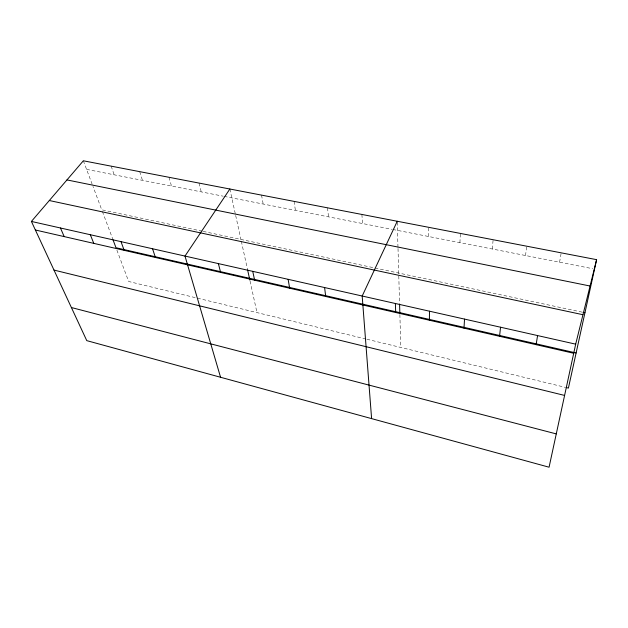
<?xml version="1.0" encoding="UTF-8"?>
<svg xmlns="http://www.w3.org/2000/svg" width="628" height="628" viewBox="0 0 628 628"><rect width="100%" height="100%" fill="white"/><g stroke="black" fill="none" stroke-linecap="round" stroke-linejoin="round"><path stroke-width="0.47" stroke-dasharray="3.14 2.35" d="M428.335 236.442L428.414 227.265M459.924 242.644L460.363 233.42M492.313 249.002L493.129 239.731M525.518 255.518L526.735 246.2M559.587 262.206L561.212 252.841M86.578 169.379L223.223 196.195M224.172 196.383L391.833 229.283M392.775 229.471L592.644 268.69M202.216 231.19L101.744 209.783L92.991 186.453M203.166 231.394L374.029 267.803M374.979 268.007L582.125 312.14M365.92 339.002L128.669 281.493L116.682 249.559M366.87 339.23L565.553 387.398M83.351 160.792L92.654 185.558M102.411 211.55L112.687 238.915M111.18 166.153L114.17 174.796M139.714 171.648L142.462 180.346M168.987 177.284L171.483 186.037M199.029 183.07L201.258 191.885M229.872 189.012L235.469 214.541M235.673 215.467L240.932 239.441M241.348 241.333L247.369 268.8M250.054 281.038L256.978 312.595M261.538 195.12L263.187 204.037M294.077 201.384L295.403 210.356M327.518 207.829L328.507 216.856M361.893 214.446L362.529 223.529M397.273 222.171L397.987 247.534M398.019 248.484L399.549 303.018M399.879 314.534L400.805 347.457"/><path stroke-width="0.94" d="M429.387 320.233L429.489 311.198M463.998 328.154L464.532 319.103M499.558 336.302L500.547 327.219M536.116 344.67L537.584 335.572M596.6 259.662L575.68 344.16L549.068 467.208L86.766 340.635L31.4 221.441L83.351 160.792L596.6 259.662L568.403 388.088L566.503 387.625M397.249 221.26L362.183 296.024L371.603 418.617M229.872 189.012L184.993 256.075L220.561 377.263M66.96 179.922L590.069 286.023M583.059 312.344L584.943 312.744M49.314 200.528L582.972 314.714M31.4 221.441L575.68 344.16M576.111 352.975L115.999 247.746L113.016 239.802M35.372 229.997L573.709 353.281M54 270.087L564.588 395.428M71.396 307.532L556.267 433.901M60.461 227.995L64.182 236.591M90.314 234.723L93.776 243.366M121 241.647L124.179 250.337M152.541 248.759L155.43 257.488M218.379 263.603L220.616 272.419M247.573 269.742L249.85 280.112M252.746 271.351L254.63 280.206M288.134 279.327L289.649 288.228M324.598 287.546L325.712 296.487M395.389 303.512L395.687 312.516M399.581 303.983L399.824 312.658"/></g></svg>
